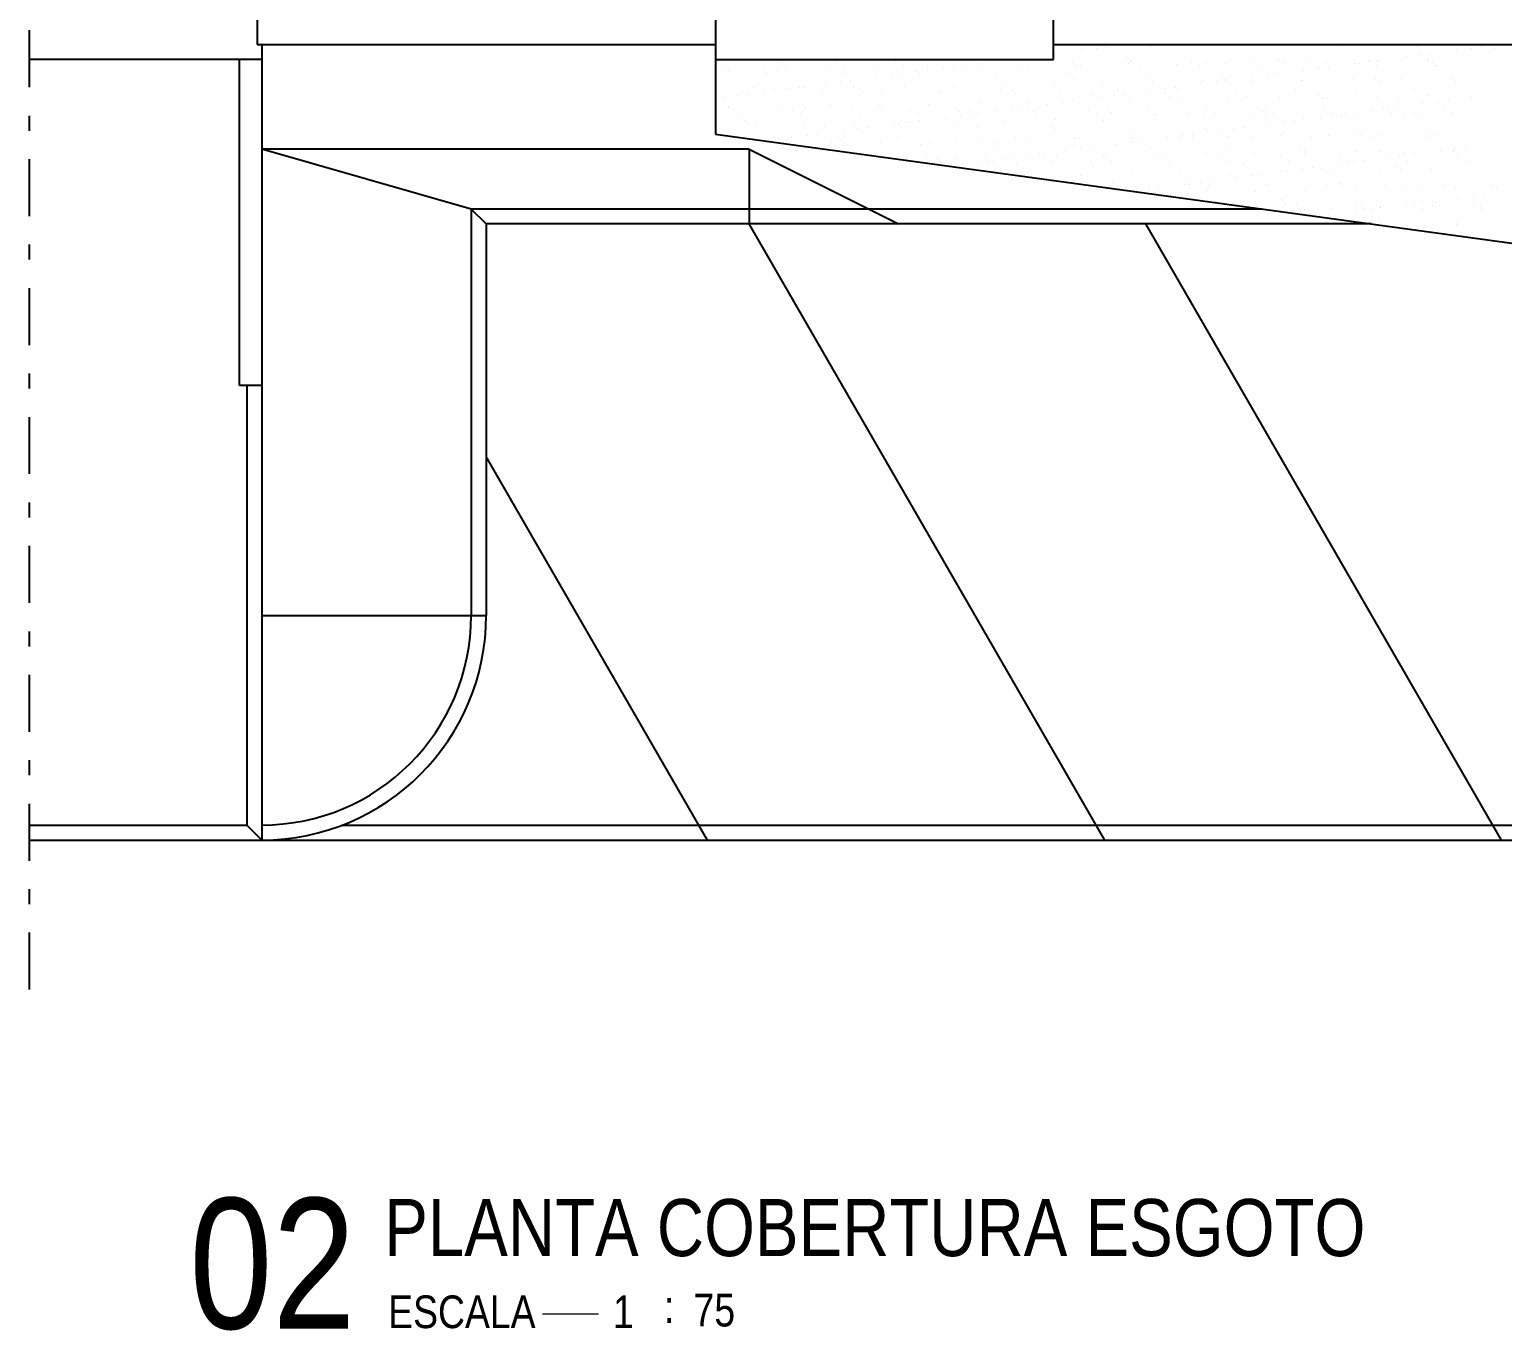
# Model space of a CAD drawing. Header units: millimetres. Extents: x 1573 to 2177, y 1587 to 1932.
# Drawn here: x 1798.42 to 1808.27, y 1885.38 to 1894.08 of the extents above; entities that cross this region are included whole.
import ezdxf
from ezdxf.enums import TextEntityAlignment as Align

# ---------------------------------------------------------------- set-up
doc = ezdxf.new("R2010")
doc.units = ezdxf.units.MM
doc.header["$LTSCALE"] = 0.03
doc.linetypes.add('DASHDOT', pattern=[25.4, 12.7, -6.35, 0, -6.35])
for name, color, linetype in [('-HIDRO', 8, 'Continuous'), ('E-txt-g', 3, 'Continuous'), ('E-TXT-Y', 2, 'Continuous'), ('HIDROSSANITÁRIO', 8, 'Continuous')]:
    doc.layers.add(name, color=color, linetype=linetype)
doc.layers.add('E-Txt-W', color=7, linetype='Continuous', lineweight=20)
doc.styles.add('F2', font='ARIALN.TTF')

# ---------------------------------------------------------------- blocks, each defined once
blk = doc.blocks.new('IND_DES')
at = {"layer": 'E-Txt-W', "color": 7}
blk.add_line((0.0269, -0.2428), (0.1984, -0.2428), dxfattribs=at)
at = {"layer": 'E-txt-g', "color": 7, "style": 'F2'}
for s, p in [('ESCALA', (-0.4463, -0.2864)), ('1', (0.2426, -0.2864)), (':', (0.3988, -0.2706))]:
    blk.add_text(s, height=0.1, dxfattribs=at).set_placement(p)
blk.add_attdef('ESCALA', (0.4897, -0.2812), '', height=0.1, dxfattribs=at)
at = {"layer": 'E-Txt-W', "color": 6, "style": 'F2'}
blk.add_attdef('00', text='', height=0.4, dxfattribs=at).set_placement((-0.7083, -0.2881), align=Align.CENTER)
at = {"layer": 'E-TXT-Y', "color": 7, "style": 'F2'}
for tag, p in [('PROJETO', (-0.4563, 0.1829)), ('DESENHO', (-0.4582, -0.0658))]:
    blk.add_attdef(tag, p, '', height=0.175, dxfattribs=at)

msp = doc.modelspace()

# ---------------------------------------------------------------- linework, layer by layer
at = {"layer": '-HIDRO', "linetype": 'DASHDOT'}
msp.add_line((1798.4187, 1887.6609), (1798.4187, 1914.3064), dxfattribs=at)
at = {"layer": '-HIDRO'}
for p, q in [((1799.9423, 1903.2304), (1799.9423, 1893.9811)), ((1803.0069, 1894.3092), (1803.0069, 1893.8811)), ((1805.2682, 1893.8811), (1805.2682, 1894.3092)), ((1799.9423, 1893.9811), (1803.0069, 1893.9811)), ((1799.9733, 1893.9811), (1799.9733, 1893.8811)), ((1805.2682, 1893.9811), (1813.9173, 1893.9811)), ((1805.4532, 1893.9408), (1805.4532, 1893.9408)), ((1805.5565, 1893.9544), (1805.5565, 1893.9544)), ((1805.589, 1893.9649), (1805.589, 1893.9649)), ((1805.6226, 1893.9632), (1805.6226, 1893.9632)), ((1805.9216, 1893.9692), (1805.9216, 1893.9692)), ((1806.5897, 1893.98), (1806.5897, 1893.98)), ((1807.1872, 1893.9704), (1807.1872, 1893.9704)), ((1807.6956, 1893.966), (1807.6956, 1893.966)), ((1807.9642, 1893.9425), (1807.9642, 1893.9425)), ((1808.0675, 1893.9561), (1808.0675, 1893.9561)), ((1808.1336, 1893.9648), (1808.1336, 1893.9648)), ((1808.188, 1893.9762), (1808.188, 1893.9762)), ((1808.2115, 1893.9548), (1808.2115, 1893.9548)), ((1799.9733, 1893.8811), (1798.4187, 1893.8811)), ((1799.8232, 1891.7013), (1799.8232, 1893.8811)), ((1799.9733, 1893.8811), (1799.9733, 1891.7013)), ((1803.0069, 1893.8811), (1805.2682, 1893.8811)), ((1803.0238, 1893.8628), (1803.0238, 1893.8628)), ((1803.0773, 1893.8286), (1803.0773, 1893.8286)), ((1803.4194, 1893.8635), (1803.4194, 1893.8635)), ((1803.473, 1893.8293), (1803.473, 1893.8293)), ((1803.815, 1893.8642), (1803.815, 1893.8642)), ((1803.8686, 1893.8301), (1803.8686, 1893.8301)), ((1804.2107, 1893.8649), (1804.2107, 1893.8649)), ((1804.2642, 1893.8308), (1804.2642, 1893.8308)), ((1804.5967, 1893.8281), (1804.5967, 1893.8281)), ((1804.6063, 1893.8656), (1804.6063, 1893.8656)), ((1804.6599, 1893.8315), (1804.6599, 1893.8315)), ((1804.7677, 1893.8366), (1804.7677, 1893.8366)), ((1804.7693, 1893.8508), (1804.7693, 1893.8508)), ((1804.8725, 1893.8644), (1804.8725, 1893.8644)), ((1804.9387, 1893.8731), (1804.9387, 1893.8731)), ((1805.0019, 1893.8663), (1805.0019, 1893.8663)), ((1805.0555, 1893.8322), (1805.0555, 1893.8322)), ((1805.0927, 1893.835), (1805.0927, 1893.835)), ((1805.2806, 1893.9181), (1805.2806, 1893.9181)), ((1805.3976, 1893.8671), (1805.3976, 1893.8671)), ((1805.4253, 1893.8392), (1805.4253, 1893.8392)), ((1805.4512, 1893.8329), (1805.4512, 1893.8329)), ((1805.7577, 1893.8959), (1805.7577, 1893.8959)), ((1805.7684, 1893.8516), (1805.7684, 1893.8516)), ((1805.7811, 1893.8745), (1805.7811, 1893.8745)), ((1805.7932, 1893.8678), (1805.7932, 1893.8678)), ((1805.8468, 1893.8337), (1805.8468, 1893.8337)), ((1806.0934, 1893.8501), (1806.0934, 1893.8501)), ((1806.1889, 1893.8685), (1806.1889, 1893.8685)), ((1806.2424, 1893.8344), (1806.2424, 1893.8344)), ((1806.2895, 1893.8701), (1806.2895, 1893.8701)), ((1806.4259, 1893.8543), (1806.4259, 1893.8543)), ((1806.5845, 1893.8692), (1806.5845, 1893.8692)), ((1806.6381, 1893.8351), (1806.6381, 1893.8351)), ((1806.7691, 1893.8667), (1806.7691, 1893.8667)), ((1806.7819, 1893.8803), (1806.7819, 1893.8803)), ((1806.8053, 1893.8589), (1806.8053, 1893.8589)), ((1806.9801, 1893.8699), (1806.9801, 1893.8699)), ((1807.0337, 1893.8358), (1807.0337, 1893.8358)), ((1807.0941, 1893.8651), (1807.0941, 1893.8651)), ((1807.1077, 1893.8297), (1807.1077, 1893.8297)), ((1807.2802, 1893.8524), (1807.2802, 1893.8524)), ((1807.3137, 1893.8545), (1807.3137, 1893.8545)), ((1807.3758, 1893.8707), (1807.3758, 1893.8707)), ((1807.3835, 1893.866), (1807.3835, 1893.866)), ((1807.4266, 1893.8693), (1807.4266, 1893.8693)), ((1807.4293, 1893.8365), (1807.4293, 1893.8365)), ((1807.4496, 1893.8747), (1807.4496, 1893.8747)), ((1807.6222, 1893.8975), (1807.6222, 1893.8975)), ((1807.7255, 1893.9111), (1807.7255, 1893.9111)), ((1807.7698, 1893.8817), (1807.7698, 1893.8817)), ((1807.7714, 1893.8714), (1807.7714, 1893.8714)), ((1807.7916, 1893.9198), (1807.7916, 1893.9198)), ((1807.8061, 1893.8647), (1807.8061, 1893.8647)), ((1807.825, 1893.8372), (1807.825, 1893.8372)), ((1807.8295, 1893.8433), (1807.8295, 1893.8433)), ((1803.0913, 1893.8049), (1803.0913, 1893.8049)), ((1803.3273, 1893.8156), (1803.3273, 1893.8156)), ((1803.3507, 1893.7942), (1803.3507, 1893.7942)), ((1803.4239, 1893.8092), (1803.4239, 1893.8092)), ((1803.767, 1893.8215), (1803.767, 1893.8215)), ((1803.8466, 1893.7293), (1803.8466, 1893.7293)), ((1803.8591, 1893.7898), (1803.8591, 1893.7898)), ((1803.9127, 1893.738), (1803.9127, 1893.738)), ((1804.0853, 1893.7608), (1804.0853, 1893.7608)), ((1804.092, 1893.82), (1804.092, 1893.82)), ((1804.1886, 1893.7744), (1804.1886, 1893.7744)), ((1804.2547, 1893.7831), (1804.2547, 1893.7831)), ((1804.3515, 1893.8), (1804.3515, 1893.8)), ((1804.375, 1893.7786), (1804.375, 1893.7786)), ((1804.4246, 1893.8242), (1804.4246, 1893.8242)), ((1804.4273, 1893.8058), (1804.4273, 1893.8058)), ((1804.5306, 1893.8194), (1804.5306, 1893.8194)), ((1804.8833, 1893.7742), (1804.8833, 1893.7742)), ((1805.3758, 1893.7844), (1805.3758, 1893.7844)), ((1805.3992, 1893.763), (1805.3992, 1893.763)), ((1805.9075, 1893.7586), (1805.9075, 1893.7586)), ((1806.2727, 1893.7367), (1806.2727, 1893.7367)), ((1806.3576, 1893.731), (1806.3576, 1893.731)), ((1806.4, 1893.7688), (1806.4, 1893.7688)), ((1806.4234, 1893.7474), (1806.4234, 1893.7474)), ((1806.4237, 1893.7397), (1806.4237, 1893.7397)), ((1806.5963, 1893.7624), (1806.5963, 1893.7624)), ((1806.5977, 1893.7352), (1806.5977, 1893.7352)), ((1806.6996, 1893.776), (1806.6996, 1893.776)), ((1806.7657, 1893.7847), (1806.7657, 1893.7847)), ((1806.9303, 1893.7394), (1806.9303, 1893.7394)), ((1806.9318, 1893.743), (1806.9318, 1893.743)), ((1806.9383, 1893.8074), (1806.9383, 1893.8074)), ((1807.0415, 1893.821), (1807.0415, 1893.821)), ((1807.2734, 1893.7518), (1807.2734, 1893.7518)), ((1807.4242, 1893.7532), (1807.4242, 1893.7532)), ((1807.4476, 1893.7318), (1807.4476, 1893.7318)), ((1807.5984, 1893.7502), (1807.5984, 1893.7502)), ((1807.931, 1893.7545), (1807.931, 1893.7545)), ((1803.1627, 1893.6393), (1803.1627, 1893.6393)), ((1803.2288, 1893.648), (1803.2288, 1893.648)), ((1803.2707, 1893.6916), (1803.2707, 1893.6916)), ((1803.3291, 1893.6682), (1803.3291, 1893.6682)), ((1803.4013, 1893.6707), (1803.4013, 1893.6707)), ((1803.4772, 1893.6783), (1803.4772, 1893.6783)), ((1803.5046, 1893.6843), (1803.5046, 1893.6843)), ((1803.5708, 1893.693), (1803.5708, 1893.693)), ((1803.5957, 1893.69), (1803.5957, 1893.69)), ((1803.7248, 1893.6689), (1803.7248, 1893.6689)), ((1803.7433, 1893.7157), (1803.7433, 1893.7157)), ((1803.9282, 1893.6943), (1803.9282, 1893.6943)), ((1803.9696, 1893.6885), (1803.9696, 1893.6885)), ((1803.993, 1893.6671), (1803.993, 1893.6671)), ((1804.1204, 1893.6696), (1804.1204, 1893.6696)), ((1804.2714, 1893.7066), (1804.2714, 1893.7066)), ((1804.5014, 1893.6627), (1804.5014, 1893.6627)), ((1804.516, 1893.6704), (1804.516, 1893.6704)), ((1804.5964, 1893.7051), (1804.5964, 1893.7051)), ((1804.9117, 1893.6711), (1804.9117, 1893.6711)), ((1804.9289, 1893.7093), (1804.9289, 1893.7093)), ((1804.9938, 1893.6729), (1804.9938, 1893.6729)), ((1805.0173, 1893.6515), (1805.0173, 1893.6515)), ((1805.2721, 1893.7217), (1805.2721, 1893.7217)), ((1805.3073, 1893.6718), (1805.3073, 1893.6718)), ((1805.5256, 1893.6471), (1805.5256, 1893.6471)), ((1805.5971, 1893.7201), (1805.5971, 1893.7201)), ((1805.6736, 1893.6409), (1805.6736, 1893.6409)), ((1805.703, 1893.6725), (1805.703, 1893.6725)), ((1805.7398, 1893.6496), (1805.7398, 1893.6496)), ((1805.9123, 1893.6724), (1805.9123, 1893.6724)), ((1805.9296, 1893.7244), (1805.9296, 1893.7244)), ((1806.0156, 1893.686), (1806.0156, 1893.686)), ((1806.0181, 1893.6573), (1806.0181, 1893.6573)), ((1806.0415, 1893.6359), (1806.0415, 1893.6359)), ((1806.0817, 1893.6947), (1806.0817, 1893.6947)), ((1806.0986, 1893.6732), (1806.0986, 1893.6732)), ((1806.2543, 1893.7174), (1806.2543, 1893.7174)), ((1806.4942, 1893.674), (1806.4942, 1893.674)), ((1806.5499, 1893.6315), (1806.5499, 1893.6315)), ((1806.8899, 1893.6747), (1806.8899, 1893.6747)), ((1807.0423, 1893.6417), (1807.0423, 1893.6417)), ((1807.2855, 1893.6754), (1807.2855, 1893.6754)), ((1807.6811, 1893.6761), (1807.6811, 1893.6761)), ((1807.7778, 1893.6369), (1807.7778, 1893.6369)), ((1807.956, 1893.7274), (1807.956, 1893.7274)), ((1803.0594, 1893.6257), (1803.0594, 1893.6257)), ((1803.0953, 1893.5668), (1803.0953, 1893.5668)), ((1803.0993, 1893.5601), (1803.0993, 1893.5601)), ((1803.1264, 1893.5446), (1803.1264, 1893.5446)), ((1803.4319, 1893.5644), (1803.4319, 1893.5644)), ((1803.522, 1893.5453), (1803.522, 1893.5453)), ((1803.5877, 1893.577), (1803.5877, 1893.577)), ((1803.6111, 1893.5555), (1803.6111, 1893.5555)), ((1803.775, 1893.5767), (1803.775, 1893.5767)), ((1803.9176, 1893.5461), (1803.9176, 1893.5461)), ((1804.1, 1893.5752), (1804.1, 1893.5752)), ((1804.1195, 1893.5512), (1804.1195, 1893.5512)), ((1804.3133, 1893.5468), (1804.3133, 1893.5468)), ((1804.4326, 1893.5794), (1804.4326, 1893.5794)), ((1804.6119, 1893.5614), (1804.6119, 1893.5614)), ((1804.6354, 1893.5399), (1804.6354, 1893.5399)), ((1804.7089, 1893.5475), (1804.7089, 1893.5475)), ((1804.7757, 1893.5918), (1804.7757, 1893.5918)), ((1804.8864, 1893.5373), (1804.8864, 1893.5373)), ((1804.9897, 1893.5509), (1804.9897, 1893.5509)), ((1805.0558, 1893.5596), (1805.0558, 1893.5596)), ((1805.1007, 1893.5902), (1805.1007, 1893.5902)), ((1805.1046, 1893.5482), (1805.1046, 1893.5482)), ((1805.1437, 1893.5356), (1805.1437, 1893.5356)), ((1805.2284, 1893.5823), (1805.2284, 1893.5823)), ((1805.3317, 1893.5959), (1805.3317, 1893.5959)), ((1805.3978, 1893.6046), (1805.3978, 1893.6046)), ((1805.4333, 1893.5945), (1805.4333, 1893.5945)), ((1805.5002, 1893.5489), (1805.5002, 1893.5489)), ((1805.5703, 1893.6273), (1805.5703, 1893.6273)), ((1805.6362, 1893.5458), (1805.6362, 1893.5458)), ((1805.7764, 1893.6068), (1805.7764, 1893.6068)), ((1805.8958, 1893.5497), (1805.8958, 1893.5497)), ((1806.1014, 1893.6053), (1806.1014, 1893.6053)), ((1806.2915, 1893.5504), (1806.2915, 1893.5504)), ((1806.4339, 1893.6095), (1806.4339, 1893.6095)), ((1806.6871, 1893.5511), (1806.6871, 1893.5511)), ((1806.7771, 1893.6219), (1806.7771, 1893.6219)), ((1807.0657, 1893.6203), (1807.0657, 1893.6203)), ((1807.0827, 1893.5518), (1807.0827, 1893.5518)), ((1807.1021, 1893.6203), (1807.1021, 1893.6203)), ((1807.3974, 1893.5389), (1807.3974, 1893.5389)), ((1807.4346, 1893.6245), (1807.4346, 1893.6245)), ((1807.4784, 1893.5525), (1807.4784, 1893.5525)), ((1807.5007, 1893.5525), (1807.5007, 1893.5525)), ((1807.5668, 1893.5612), (1807.5668, 1893.5612)), ((1807.5741, 1893.6159), (1807.5741, 1893.6159)), ((1807.7393, 1893.5839), (1807.7393, 1893.5839)), ((1807.8426, 1893.5975), (1807.8426, 1893.5975)), ((1807.874, 1893.5532), (1807.874, 1893.5532)), ((1807.9088, 1893.6062), (1807.9088, 1893.6062)), ((1808.0665, 1893.6261), (1808.0665, 1893.6261)), ((1803.1799, 1893.5105), (1803.1799, 1893.5105)), ((1803.2058, 1893.4655), (1803.2058, 1893.4655)), ((1803.2292, 1893.444), (1803.2292, 1893.444)), ((1803.2787, 1893.4468), (1803.2787, 1893.4468)), ((1803.5756, 1893.5112), (1803.5756, 1893.5112)), ((1803.6037, 1893.4452), (1803.6037, 1893.4452)), ((1803.7376, 1893.4397), (1803.7376, 1893.4397)), ((1803.9362, 1893.4495), (1803.9362, 1893.4495)), ((1803.9712, 1893.5119), (1803.9712, 1893.5119)), ((1804.2024, 1893.4472), (1804.2024, 1893.4472)), ((1804.23, 1893.4499), (1804.23, 1893.4499)), ((1804.2794, 1893.4619), (1804.2794, 1893.4619)), ((1804.3057, 1893.4608), (1804.3057, 1893.4608)), ((1804.3669, 1893.5126), (1804.3669, 1893.5126)), ((1804.3719, 1893.4695), (1804.3719, 1893.4695)), ((1804.5444, 1893.4923), (1804.5444, 1893.4923)), ((1804.6044, 1893.4603), (1804.6044, 1893.4603)), ((1804.6477, 1893.5059), (1804.6477, 1893.5059)), ((1804.7138, 1893.5146), (1804.7138, 1893.5146)), ((1804.7625, 1893.5134), (1804.7625, 1893.5134)), ((1804.9369, 1893.4645), (1804.9369, 1893.4645)), ((1805.1581, 1893.5141), (1805.1581, 1893.5141)), ((1805.2542, 1893.4343), (1805.2542, 1893.4343)), ((1805.2801, 1893.4769), (1805.2801, 1893.4769)), ((1805.5538, 1893.5148), (1805.5538, 1893.5148)), ((1805.6051, 1893.4753), (1805.6051, 1893.4753)), ((1805.6596, 1893.5243), (1805.6596, 1893.5243)), ((1805.9376, 1893.4796), (1805.9376, 1893.4796)), ((1805.9494, 1893.5155), (1805.9494, 1893.5155)), ((1806.1679, 1893.52), (1806.1679, 1893.52)), ((1806.2807, 1893.4919), (1806.2807, 1893.4919)), ((1806.345, 1893.5162), (1806.345, 1893.5162)), ((1806.6057, 1893.4904), (1806.6057, 1893.4904)), ((1806.6604, 1893.5302), (1806.6604, 1893.5302)), ((1806.6838, 1893.5087), (1806.6838, 1893.5087)), ((1806.7134, 1893.4489), (1806.7134, 1893.4489)), ((1806.7407, 1893.517), (1806.7407, 1893.517)), ((1806.8167, 1893.4625), (1806.8167, 1893.4625)), ((1806.8828, 1893.4712), (1806.8828, 1893.4712)), ((1806.9383, 1893.4946), (1806.9383, 1893.4946)), ((1807.0554, 1893.4939), (1807.0554, 1893.4939)), ((1807.1363, 1893.5177), (1807.1363, 1893.5177)), ((1807.1587, 1893.5075), (1807.1587, 1893.5075)), ((1807.1922, 1893.5044), (1807.1922, 1893.5044)), ((1807.2248, 1893.5162), (1807.2248, 1893.5162)), ((1807.2814, 1893.507), (1807.2814, 1893.507)), ((1807.5319, 1893.5184), (1807.5319, 1893.5184)), ((1807.6064, 1893.5054), (1807.6064, 1893.5054)), ((1807.6846, 1893.5146), (1807.6846, 1893.5146)), ((1807.708, 1893.4931), (1807.708, 1893.4931)), ((1807.9276, 1893.5191), (1807.9276, 1893.5191)), ((1807.939, 1893.5097), (1807.939, 1893.5097)), ((1803.4317, 1893.3501), (1803.4317, 1893.3501)), ((1803.5185, 1893.3572), (1803.5185, 1893.3572)), ((1803.6218, 1893.3708), (1803.6218, 1893.3708)), ((1803.6879, 1893.3795), (1803.6879, 1893.3795)), ((1803.8274, 1893.3508), (1803.8274, 1893.3508)), ((1803.8481, 1893.3384), (1803.8481, 1893.3384)), ((1803.8605, 1893.4022), (1803.8605, 1893.4022)), ((1803.9637, 1893.4158), (1803.9637, 1893.4158)), ((1804.0299, 1893.4245), (1804.0299, 1893.4245)), ((1804.223, 1893.3515), (1804.223, 1893.3515)), ((1804.2534, 1893.4284), (1804.2534, 1893.4284)), ((1804.6187, 1893.3522), (1804.6187, 1893.3522)), ((1804.7618, 1893.4241), (1804.7618, 1893.4241)), ((1804.7837, 1893.347), (1804.7837, 1893.347)), ((1805.0143, 1893.3529), (1805.0143, 1893.3529)), ((1805.1087, 1893.3454), (1805.1087, 1893.3454)), ((1805.2777, 1893.4128), (1805.2777, 1893.4128)), ((1805.4099, 1893.3537), (1805.4099, 1893.3537)), ((1805.4413, 1893.3497), (1805.4413, 1893.3497)), ((1805.7844, 1893.362), (1805.7844, 1893.362)), ((1805.786, 1893.4085), (1805.786, 1893.4085)), ((1805.8056, 1893.3544), (1805.8056, 1893.3544)), ((1805.8569, 1893.3361), (1805.8569, 1893.3361)), ((1806.0295, 1893.3588), (1806.0295, 1893.3588)), ((1806.1094, 1893.3605), (1806.1094, 1893.3605)), ((1806.1327, 1893.3724), (1806.1327, 1893.3724)), ((1806.1989, 1893.3811), (1806.1989, 1893.3811)), ((1806.2012, 1893.3551), (1806.2012, 1893.3551)), ((1806.2785, 1893.4187), (1806.2785, 1893.4187)), ((1806.3019, 1893.3972), (1806.3019, 1893.3972)), ((1806.3714, 1893.4039), (1806.3714, 1893.4039)), ((1806.442, 1893.3647), (1806.442, 1893.3647)), ((1806.4747, 1893.4175), (1806.4747, 1893.4175)), ((1806.5409, 1893.4262), (1806.5409, 1893.4262)), ((1806.5968, 1893.3558), (1806.5968, 1893.3558)), ((1806.7851, 1893.3771), (1806.7851, 1893.3771)), ((1806.8103, 1893.3929), (1806.8103, 1893.3929)), ((1806.9925, 1893.3565), (1806.9925, 1893.3565)), ((1807.1101, 1893.3755), (1807.1101, 1893.3755)), ((1807.3027, 1893.4031), (1807.3027, 1893.4031)), ((1807.3261, 1893.3816), (1807.3261, 1893.3816)), ((1807.3881, 1893.3573), (1807.3881, 1893.3573)), ((1807.4426, 1893.3798), (1807.4426, 1893.3798)), ((1807.7837, 1893.358), (1807.7837, 1893.358)), ((1807.7858, 1893.3921), (1807.7858, 1893.3921)), ((1807.8345, 1893.3773), (1807.8345, 1893.3773)), ((1803.2325, 1893.2809), (1799.9733, 1893.2809)), ((1801.3738, 1892.8807), (1799.9733, 1893.2809)), ((1803.2325, 1893.2809), (1803.2325, 1892.7807)), ((1803.2325, 1893.2809), (1804.2328, 1892.7807)), ((1803.783, 1893.3319), (1803.783, 1893.3319)), ((1803.8715, 1893.3169), (1803.8715, 1893.3169)), ((1804.108, 1893.3304), (1804.108, 1893.3304)), ((1804.3799, 1893.3126), (1804.3799, 1893.3126)), ((1804.4406, 1893.3346), (1804.4406, 1893.3346)), ((1804.8723, 1893.3228), (1804.8723, 1893.3228)), ((1804.8957, 1893.3013), (1804.8957, 1893.3013)), ((1805.1068, 1893.2374), (1805.1068, 1893.2374)), ((1805.1729, 1893.2461), (1805.1729, 1893.2461)), ((1805.3455, 1893.2688), (1805.3455, 1893.2688)), ((1805.4041, 1893.297), (1805.4041, 1893.297)), ((1805.4488, 1893.2824), (1805.4488, 1893.2824)), ((1805.5149, 1893.2911), (1805.5149, 1893.2911)), ((1805.6875, 1893.3138), (1805.6875, 1893.3138)), ((1805.7908, 1893.3274), (1805.7908, 1893.3274)), ((1805.8966, 1893.3072), (1805.8966, 1893.3072)), ((1805.92, 1893.2857), (1805.92, 1893.2857)), ((1806.2887, 1893.2471), (1806.2887, 1893.2471)), ((1806.4283, 1893.2814), (1806.4283, 1893.2814)), ((1806.6137, 1893.2456), (1806.6137, 1893.2456)), ((1806.9208, 1893.2916), (1806.9208, 1893.2916)), ((1806.9442, 1893.2701), (1806.9442, 1893.2701)), ((1806.9463, 1893.2498), (1806.9463, 1893.2498)), ((1807.2894, 1893.2622), (1807.2894, 1893.2622)), ((1807.4526, 1893.2658), (1807.4526, 1893.2658)), ((1807.6144, 1893.2606), (1807.6144, 1893.2606)), ((1807.6178, 1893.239), (1807.6178, 1893.239)), ((1807.6839, 1893.2477), (1807.6839, 1893.2477)), ((1807.8565, 1893.2704), (1807.8565, 1893.2704)), ((1807.945, 1893.276), (1807.945, 1893.276)), ((1807.947, 1893.2649), (1807.947, 1893.2649)), ((1807.9598, 1893.284), (1807.9598, 1893.284)), ((1807.9684, 1893.2545), (1807.9684, 1893.2545)), ((1808.0259, 1893.2927), (1808.0259, 1893.2927)), ((1804.2874, 1893.2171), (1804.2874, 1893.2171)), ((1804.4159, 1893.2286), (1804.4159, 1893.2286)), ((1804.4695, 1893.1945), (1804.4695, 1893.1945)), ((1804.4904, 1893.2113), (1804.4904, 1893.2113)), ((1804.5138, 1893.1898), (1804.5138, 1893.1898)), ((1804.6124, 1893.2155), (1804.6124, 1893.2155)), ((1804.6616, 1893.1787), (1804.6616, 1893.1787)), ((1804.7648, 1893.1923), (1804.7648, 1893.1923)), ((1804.8115, 1893.2294), (1804.8115, 1893.2294)), ((1804.831, 1893.2011), (1804.831, 1893.2011)), ((1804.8651, 1893.1952), (1804.8651, 1893.1952)), ((1804.9449, 1893.2197), (1804.9449, 1893.2197)), ((1805.0035, 1893.2238), (1805.0035, 1893.2238)), ((1805.0222, 1893.1855), (1805.0222, 1893.1855)), ((1805.2072, 1893.2301), (1805.2072, 1893.2301)), ((1805.2607, 1893.1959), (1805.2607, 1893.1959)), ((1805.2881, 1893.2321), (1805.2881, 1893.2321)), ((1805.5146, 1893.1957), (1805.5146, 1893.1957)), ((1805.5381, 1893.1742), (1805.5381, 1893.1742)), ((1805.6028, 1893.2308), (1805.6028, 1893.2308)), ((1805.6131, 1893.2305), (1805.6131, 1893.2305)), ((1805.6564, 1893.1967), (1805.6564, 1893.1967)), ((1805.9456, 1893.2348), (1805.9456, 1893.2348)), ((1805.9984, 1893.2315), (1805.9984, 1893.2315)), ((1806.0464, 1893.1699), (1806.0464, 1893.1699)), ((1806.052, 1893.1974), (1806.052, 1893.1974)), ((1806.3941, 1893.2322), (1806.3941, 1893.2322)), ((1806.4476, 1893.1981), (1806.4476, 1893.1981)), ((1806.5389, 1893.1801), (1806.5389, 1893.1801)), ((1806.5623, 1893.1586), (1806.5623, 1893.1586)), ((1806.7897, 1893.233), (1806.7897, 1893.233)), ((1806.8433, 1893.1988), (1806.8433, 1893.1988)), ((1806.9338, 1893.149), (1806.9338, 1893.149)), ((1807, 1893.1577), (1807, 1893.1577)), ((1807.0706, 1893.1543), (1807.0706, 1893.1543)), ((1807.1725, 1893.1804), (1807.1725, 1893.1804)), ((1807.1853, 1893.2337), (1807.1853, 1893.2337)), ((1807.2389, 1893.1995), (1807.2389, 1893.1995)), ((1807.2758, 1893.194), (1807.2758, 1893.194)), ((1807.3419, 1893.2027), (1807.3419, 1893.2027)), ((1807.5145, 1893.2254), (1807.5145, 1893.2254)), ((1807.5631, 1893.1645), (1807.5631, 1893.1645)), ((1807.581, 1893.2344), (1807.581, 1893.2344)), ((1807.5865, 1893.143), (1807.5865, 1893.143)), ((1807.6346, 1893.2003), (1807.6346, 1893.2003)), ((1807.7938, 1893.1473), (1807.7938, 1893.1473)), ((1807.9766, 1893.2351), (1807.9766, 1893.2351)), ((1808.0302, 1893.201), (1808.0302, 1893.201)), ((1805.1167, 1893.1006), (1805.1167, 1893.1006)), ((1805.4493, 1893.1049), (1805.4493, 1893.1049)), ((1805.6645, 1893.0584), (1805.6645, 1893.0584)), ((1805.7924, 1893.1172), (1805.7924, 1893.1172)), ((1806.1174, 1893.1157), (1806.1174, 1893.1157)), ((1806.1466, 1893.0453), (1806.1466, 1893.0453)), ((1806.157, 1893.0686), (1806.157, 1893.0686)), ((1806.1804, 1893.0471), (1806.1804, 1893.0471)), ((1806.2499, 1893.0589), (1806.2499, 1893.0589)), ((1806.316, 1893.0676), (1806.316, 1893.0676)), ((1806.45, 1893.1199), (1806.45, 1893.1199)), ((1806.4886, 1893.0903), (1806.4886, 1893.0903)), ((1806.5919, 1893.1039), (1806.5919, 1893.1039)), ((1806.658, 1893.1126), (1806.658, 1893.1126)), ((1806.6887, 1893.0428), (1806.6887, 1893.0428)), ((1806.7931, 1893.1323), (1806.7931, 1893.1323)), ((1806.8305, 1893.1354), (1806.8305, 1893.1354)), ((1807.1181, 1893.1307), (1807.1181, 1893.1307)), ((1807.1812, 1893.053), (1807.1812, 1893.053)), ((1807.4506, 1893.135), (1807.4506, 1893.135)), ((1807.4907, 1893.0391), (1807.4907, 1893.0391)), ((1807.8864, 1893.0398), (1807.8864, 1893.0398)), ((1805.8046, 1893.0003), (1805.8046, 1893.0003)), ((1805.9079, 1893.0139), (1805.9079, 1893.0139)), ((1805.9082, 1893.0363), (1805.9082, 1893.0363)), ((1805.9536, 1892.99), (1805.9536, 1892.99)), ((1805.974, 1893.0226), (1805.974, 1893.0226)), ((1806.2968, 1893.0024), (1806.2968, 1893.0024)), ((1806.3038, 1893.037), (1806.3038, 1893.037)), ((1806.6217, 1893.0008), (1806.6217, 1893.0008)), ((1806.6994, 1893.0377), (1806.6994, 1893.0377)), ((1806.7993, 1892.9415), (1806.7993, 1892.9415)), ((1806.9543, 1893.005), (1806.9543, 1893.005)), ((1807.0951, 1893.0384), (1807.0951, 1893.0384)), ((1807.2046, 1893.0315), (1807.2046, 1893.0315)), ((1807.2974, 1893.0174), (1807.2974, 1893.0174)), ((1807.6224, 1893.0158), (1807.6224, 1893.0158)), ((1807.713, 1893.0272), (1807.713, 1893.0272)), ((1807.955, 1893.0201), (1807.955, 1893.0201)), ((1807.9736, 1892.9569), (1807.9736, 1892.9569)), ((1808.0769, 1892.9705), (1808.0769, 1892.9705)), ((1808.143, 1892.9792), (1808.143, 1892.9792)), ((1808.2054, 1893.0374), (1808.2054, 1893.0374)), ((1808.2288, 1893.0159), (1808.2288, 1893.0159)), ((1801.4738, 1892.7807), (1801.3738, 1892.8807)), ((1801.3738, 1892.8807), (1801.3738, 1890.1618)), ((1806.6623, 1892.8807), (1801.3738, 1892.8807)), ((1806.3068, 1892.9313), (1806.3068, 1892.9313)), ((1806.4967, 1892.9141), (1806.4967, 1892.9141)), ((1806.8011, 1892.8875), (1806.8011, 1892.8875)), ((1806.8227, 1892.92), (1806.8227, 1892.92)), ((1806.8923, 1892.9148), (1806.8923, 1892.9148)), ((1806.9459, 1892.8807), (1806.9459, 1892.8807)), ((1807.1171, 1892.8441), (1807.1171, 1892.8441)), ((1807.1261, 1892.8859), (1807.1261, 1892.8859)), ((1807.2879, 1892.9155), (1807.2879, 1892.9155)), ((1807.2897, 1892.8669), (1807.2897, 1892.8669)), ((1807.331, 1892.9157), (1807.331, 1892.9157)), ((1807.3415, 1892.8814), (1807.3415, 1892.8814)), ((1807.3929, 1892.8805), (1807.3929, 1892.8805)), ((1807.4586, 1892.8902), (1807.4586, 1892.8902)), ((1807.4591, 1892.8892), (1807.4591, 1892.8892)), ((1807.6316, 1892.9119), (1807.6316, 1892.9119)), ((1807.6836, 1892.9163), (1807.6836, 1892.9163)), ((1807.7349, 1892.9255), (1807.7349, 1892.9255)), ((1807.7372, 1892.8821), (1807.7372, 1892.8821)), ((1807.8011, 1892.9342), (1807.8011, 1892.9342)), ((1807.8018, 1892.9025), (1807.8018, 1892.9025)), ((1807.8235, 1892.9259), (1807.8235, 1892.9259)), ((1807.8469, 1892.9044), (1807.8469, 1892.9044)), ((1808.0792, 1892.917), (1808.0792, 1892.917)), ((1808.1268, 1892.901), (1808.1268, 1892.901)), ((1808.1328, 1892.8828), (1808.1328, 1892.8828)), ((1801.4738, 1892.7807), (1801.4738, 1890.1618)), ((1807.3934, 1892.7807), (1801.4738, 1892.7807)), ((1803.2303, 1892.7807), (1805.6086, 1888.6612)), ((1805.8839, 1892.7807), (1808.2623, 1888.6612)), ((1807.051, 1892.8354), (1807.051, 1892.8354)), ((1807.4416, 1892.8144), (1807.4416, 1892.8144)), ((1807.465, 1892.7929), (1807.465, 1892.7929)), ((1807.6304, 1892.771), (1807.6304, 1892.771)), ((1807.963, 1892.7753), (1807.963, 1892.7753)), ((1807.9734, 1892.7886), (1807.9734, 1892.7886)), ((1807.989, 1892.7217), (1807.989, 1892.7217)), ((1808.0839, 1892.6873), (1808.0839, 1892.6873)), ((1808.2602, 1892.6657), (1808.2602, 1892.6657)), ((1799.9733, 1891.7013), (1799.8232, 1891.7013)), ((1799.8733, 1891.7013), (1799.8733, 1888.7613)), ((1799.9733, 1891.7013), (1799.9733, 1888.6612)), ((1801.4738, 1891.2213), (1802.9519, 1888.6612)), ((1799.9733, 1890.1618), (1801.4738, 1890.1618)), ((1798.4187, 1888.7613), (1799.8733, 1888.7613)), ((1799.8733, 1888.7613), (1799.9733, 1888.6612)), ((1800.512, 1888.7613), (1813.2445, 1888.7613)), ((1798.4187, 1888.6612), (1815.1337, 1888.6612))]:
    msp.add_line(p, q, dxfattribs=at)
at = {"layer": '-HIDRO', "ltscale": 0.5}
for p, q in [((1803.0069, 1893.8811), (1803.0069, 1893.3809)), ((1803.0069, 1893.3809), (1813.4541, 1891.9514))]:
    msp.add_line(p, q, dxfattribs=at)
at = {"layer": '-HIDRO'}
for radius in [1.5005, 1.4005]:
    msp.add_arc((1799.9733, 1890.1618), radius, 270, 360, dxfattribs=at)

# ---------------------------------------------------------------- block references
at = {"layer": 'HIDROSSANITÁRIO', "color": 8}
ref = msp.add_blockref('IND_DES', (1801.7921, 1886.0227), dxfattribs=dict(at, xscale=2.182417087938794, yscale=2.182417087938794, zscale=2.182417087938794))
ref.add_attrib('00', '02', dxfattribs={"layer": 'E-Txt-W', "height": 0.87297, "style": 'F2'}).set_placement((1800.0441, 1885.3939), align=Align.CENTER)
ref.add_attrib('DESENHO', 'PLANTA COBERTURA ESGOTO', (1800.7921, 1885.879), dxfattribs={"layer": 'E-TXT-Y', "color": 2, "height": 0.381923, "style": 'F2'})
ref.add_attrib('ESCALA', '75', (1802.8609, 1885.4089), dxfattribs={"layer": 'E-txt-g', "color": 7, "height": 0.21824, "style": 'F2'})

doc.saveas('drawing.dxf')
